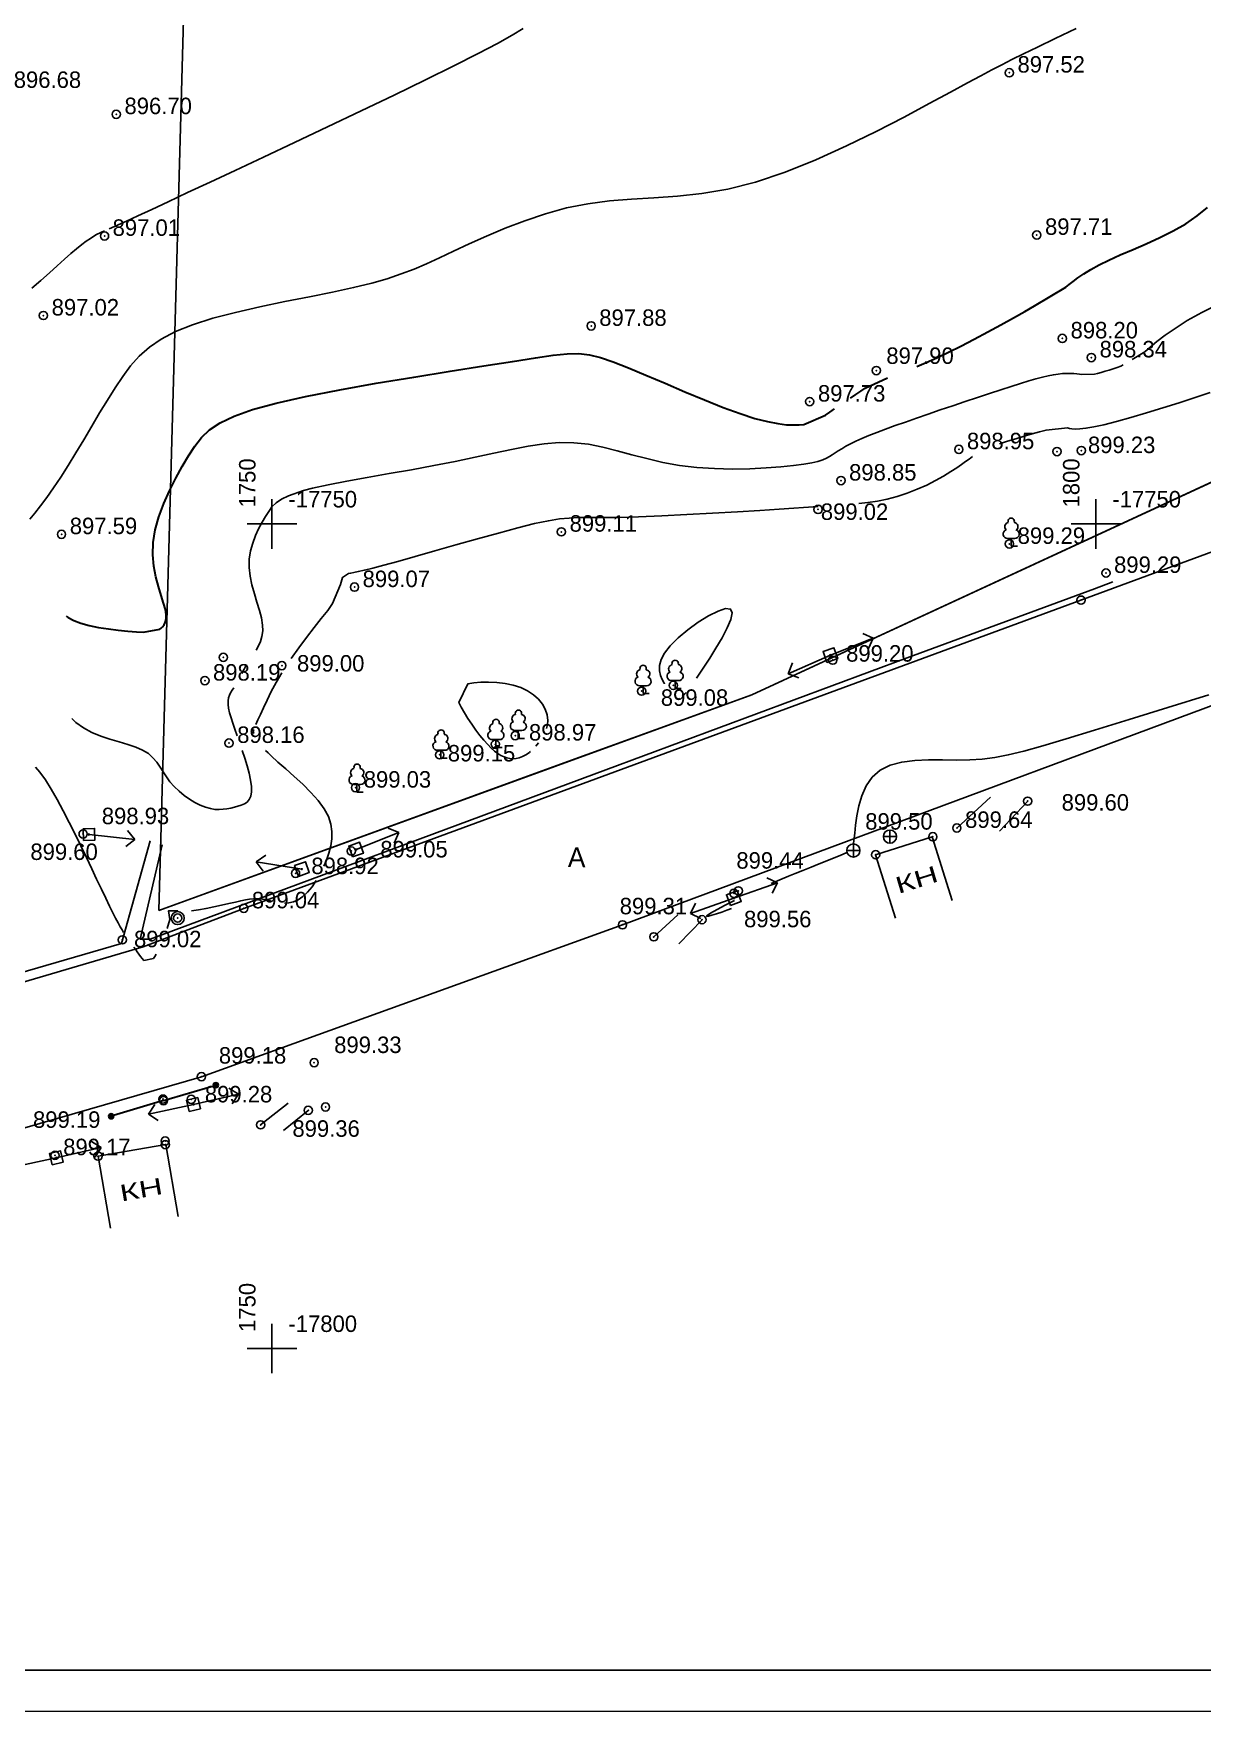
# Model space of a CAD drawing. Header units: millimetres. Extents: x -1114 to 5336, y -18321 to -16715.
# Drawn here: x -1076.8 to -1005.9, y -18320.9 to -18219.2 of the extents above; entities that cross this region are included whole.
import ezdxf

# ---------------------------------------------------------------- set-up
doc = ezdxf.new("R2010")
doc.units = ezdxf.units.MM
doc.set_wipeout_variables(frame=1)
doc.header["$PDMODE"] = 32
doc.header["$PDSIZE"] = 0.5
doc.linetypes.add('CONTI', pattern=[0])
for name, color, linetype in [('51320000', 7, 'Continuous'), ('51361800', 7, 'Continuous'), ('82002000', 7, 'Continuous'), ('GOR_BDEFAULT', 212, 'CONTI'), ('GORIZDEFAULT', 32, 'CONTI'), ('NAD_MDEFAULT', 7, 'CONTI'), ('PI_DTDEFAULT', 3, 'CONTI'), ('PI_OTDEFAULT', 172, 'CONTI'), ('PI_TTDEFAULT', 5, 'CONTI'), ('SETKR', 7, 'CONTI')]:
    doc.layers.add(name, color=color, linetype=linetype)
doc.layers.add('Распечатка EPSON', color=6, linetype='Continuous', lineweight=30, plot=False)
doc.styles.add('1 Цифры отметки', font='', dxfattribs={"height": 1})
doc.styles.add('2. КЖ', font='', dxfattribs={"width": 1.5, "oblique": 1, "height": 1})
doc.styles.add('4. маг.', font='')
doc.styles.add('TOPO_D431', font='')
doc.styles.get('1 Цифры отметки').set_extended_font_data('Kyrghyz Letterica')
doc.styles.get('2. КЖ').set_extended_font_data('P131')
doc.styles.get('4. маг.').set_extended_font_data('Kyrghyz Peterburg')
doc.styles.get('TOPO_D431').set_extended_font_data('D431', italic=True)

# ---------------------------------------------------------------- blocks, each defined once
blk = doc.blocks.new('дерево')
for p, q in [((-0.19500000000005, 0.4800000000000182), (0.2150000000000318, 0.4800000000000182)), ((0, 0.4800000000000182), (0, 0)), ((0, 0), (0.375, 0))]:
    blk.add_line(p, q)
for centre, radius, start, end in [((-0.1299999999999955, 1.190000000000055), 0.26, 101.0899999999946, 227.2100000000004), ((0.004999999999995453, 1.519999999999982), 0.195, 339.5200000000078, 198.6199999999952), ((0.1649999999999636, 1.200000000000045), 0.25, 301.8699999999986, 85.62000000000656), ((-0.2195021304422653, 0.7476509267610254), 0.2687701117912135, 107.1058163821649, 275.2305686856872), ((0.2300000000000182, 0.7400000000000091), 0.26, 267.0400000000024, 76.69999999999291)]:
    blk.add_arc(centre, radius, start, end)
blk = doc.blocks.new('*U45')
for p, q in [((0, 0), (4, 0)), ((4, 0), (3.289421901390806, 0.70361833814714)), ((4, 0), (3.289421901390806, -0.7036183381471397))]:
    blk.add_line(p, q)
blk = doc.blocks.new('82002000')
at = {"color": 7}
blk.add_lwpolyline([(-0.5, -0.5), (0.5, -0.5), (0.5, 0.5), (-0.5, 0.5)], close=True, dxfattribs=at)
blk.add_circle((0, 0), 0.05, dxfattribs=at)
blk = doc.blocks.new('*U47')
for p, q in [((-3.750593913974451, 1.390339991677505), (-2.839754262361748, 1.803100368954744)), ((0, 0), (-3.750593913974451, 1.390339991677505)), ((-3.750593913974451, 1.390339991677505), (-3.328888619563565, 0.483607040547004))]:
    blk.add_line(p, q)
blk = doc.blocks.new('*U48')
for p, q in [((0, 0), (3.932867500719217, 0.729762442022458)), ((3.932867500719217, 0.729762442022458), (3.105846563858969, 1.291933563652516)), ((3.932867500719217, 0.729762442022458), (3.362583682207989, -0.09168528385195973))]:
    blk.add_line(p, q)
blk = doc.blocks.new('*U49')
for p, q in [((-3.081487911019577e-33, 0), (-3.904102843224112, -0.8706210366912784)), ((0, 0), (3.932867500719217, 0.729762442022458)), ((3.932867500719217, 0.729762442022458), (3.105846563858969, 1.291933563652516)), ((3.932867500719217, 0.729762442022458), (3.362583682207989, -0.09168528385195973)), ((-3.904102843224112, -0.8706210366912784), (-3.363706581194042, -0.02921038784974617)), ((-3.904102843224112, -0.8706210366912784), (-3.057414117697714, -1.402709565102183))]:
    blk.add_line(p, q)
blk = doc.blocks.new('*U52')
for p, q in [((-3.970612895151102, -0.4839764837879822), (-3.350388937119996, 0.3004483002953804)), ((-3.081487911019577e-33, 0), (-3.970612895151102, -0.4839764837879822)), ((0, 0), (3.96384510019476, 0.5365929757851771)), ((3.96384510019476, 0.5365929757851771), (3.165300557104471, 1.138528697187987)), ((3.96384510019476, 0.5365929757851771), (3.354078886046168, -0.2559883538478729)), ((-3.970612895151102, -0.4839764837879822), (-3.180121572507399, -1.096449723060531))]:
    blk.add_line(p, q)
blk = doc.blocks.new('ст дер 05')
at = {"color": 7}
blk.add_wipeout([(0.25, 0.024622850839291055), (0.2403926402016152, 0.07292231016877304), (0.22154712605402815, 0.11841940601377177), (0.1941876800972444, 0.15936571049602932), (0.1593657104960293, 0.1941876800972444), (0.1184194060137719, 0.22154712605402815), (0.07292231016877315, 0.24039264020161522), (0.024622850839291055, 0.25), (-0.024622850839291055, 0.25), (-0.07292231016877306, 0.24039264020161522), (-0.11841940601377175, 0.22154712605402815), (-0.1593657104960293, 0.1941876800972444), (-0.1941876800972445, 0.1593657104960292), (-0.22154712605402824, 0.11841940601377166), (-0.2403926402016152, 0.07292231016877282), (-0.25, 0.024622850839290833), (-0.25, -0.024622850839291388), (-0.2403926402016151, -0.07292231016877349), (-0.22154712605402796, -0.11841940601377221), (-0.1941876800972442, -0.15936571049602966), (-0.1593657104960289, -0.19418768009724485), (-0.1184194060137713, -0.2215471260540285), (-0.0729223101687725, -0.24039264020161544), (-0.02462285083929039, -0.25000000000000006), (0.02462285083929183, -0.2499999999999999), (0.0729223101687738, -0.240392640201615), (0.11841940601377254, -0.2215471260540277), (0.15936571049603, -0.19418768009724385), (0.19418768009724505, -0.15936571049602855), (0.2215471260540286, -0.11841940601377088), (0.24039264020161555, -0.07292231016877204), (0.25, -0.024622850839289945)], dxfattribs=at)
blk.add_circle((0, 0), 0.25)
blk = doc.blocks.new('лс1')
h = blk.add_hatch(color=256)
h.dxf.hatch_style = 1
h.paths.add_polyline_path([(-3.14954970509837, -0.0003952458164349082, 1), (-3.472529207261114, -0.0003952458164349082, 1)])
at = {"lineweight": 30, "ltscale": 0.5}
blk.add_line((0, 0), (-3.171544701139283, 0), dxfattribs=at)
blk.add_circle((-3.311039456179742, -0.0003952458164349082), 0.1614897510813717)
blk = doc.blocks.new('*U53')
for p, q in [((-3.963815549446633, -0.536811223769661), (-3.354092975647681, 0.2558036783107772)), ((-3.081487911019577e-33, 0), (-3.963815549446633, -0.536811223769661)), ((0, 0), (3.96384510019476, 0.5365929757851771)), ((3.96384510019476, 0.5365929757851771), (3.165300557104471, 1.138528697187987)), ((3.96384510019476, 0.5365929757851771), (3.354078886046168, -0.2559883538478729)), ((-3.963815549446633, -0.536811223769661), (-3.165237865063912, -1.138702976500939))]:
    blk.add_line(p, q)
blk = doc.blocks.new('BL_333')
at = {"color": 0}
for p, q in [((0, -1.5), (0, 1.5)), ((-1.5, 0), (1.5, 0))]:
    blk.add_line(p, q, dxfattribs=at)
blk = doc.blocks.new('51361800a')
at = {"color": 0, "linetype": 'Continuous', "lineweight": -2}
blk.add_wipeout([(-0.09849140335716426, 1), (-0.2916892406750923, 0.9615705608064609), (-0.4736776240550874, 0.8861885042161126), (-0.6374628419841171, 0.7767507203889776), (-0.7767507203889779, 0.6374628419841168), (-0.886188504216113, 0.4736776240550866), (-0.9615705608064608, 0.2916892406750913), (-1, 0.09849140335716333), (-1, -0.09849140335716555), (-0.9615705608064604, -0.29168924067509416), (-0.8861885042161118, -0.47367762405508906), (-0.7767507203889766, -0.6374628419841184), (-0.6374628419841155, -0.7767507203889794), (-0.47367762405508557, -0.886188504216114), (-0.29168924067509006, -0.9615705608064617), (-0.0984914033571616, -1.0000000000000002), (0.09849140335716737, -0.9999999999999996), (0.29168924067509533, -0.96157056080646), (0.47367762405509045, -0.8861885042161108), (0.6374628419841197, -0.7767507203889754), (0.7767507203889802, -0.637462841984114), (0.8861885042161145, -0.47367762405508373), (0.9615705608064623, -0.2916892406750884), (1, -0.09849140335715978), (0.9999999999999994, 0.0984914033571691), (0.9615705608064595, 0.29168924067509705), (0.8861885042161098, 0.47367762405509195), (0.7767507203889744, 0.6374628419841213), (0.6374628419841127, 0.7767507203889812), (0.47367762405508246, 0.8861885042161153), (0.29168924067508656, 0.9615705608064626), (0.09849140335715804, 1.0000000000000009)], dxfattribs=at)
for p, q in [((-1, 0), (1, 0)), ((0, -1), (0, 1))]:
    blk.add_line(p, q, dxfattribs=at)
blk.add_circle((0, 0), 1, dxfattribs=at)
at = {"color": 0, "linetype": 'Continuous', "lineweight": -2, "style": 'TOPO_D431'}
for tag, p in [('Z', (1.722340248429532, 1.399999999999949)), ('Z1', (1.722340248429532, -1.000000000000057)), ('Z2', (1.722340248429532, -3.400000000000063))]:
    blk.add_attdef(tag, p, '', height=2, dxfattribs=at)

msp = doc.modelspace()

# ---------------------------------------------------------------- linework, layer by layer
msp.add_lwpolyline([(-904.6253165122707, -18318.42252066037), (-1101.357331171219, -18318.42252066037), (-1101.357331171219, -18178.69516296932), (-904.6253165122707, -18178.69516296932)], close=True)
for points, elevation in [([(-1096.798549776085, -18281.63104579572), (-1087.358549776085, -18279.60104579571), (-1070.168549776085, -18274.55104579571), (-1064.058549776085, -18272.22104579572), (-1013.258549776085, -18253.53104579571), (-994.7685497760849, -18246.73104579571), (-978.5785497760844, -18239.66104579571), (-941.4985497760845, -18222.44104579571)], 899.02), ([(-937.4485497760852, -18230.26104579571), (-977.5685497760851, -18248.82104579571), (-991.3785497760846, -18254.75104579571), (-1041.078549776084, -18273.22104579572), (-1066.628549776085, -18282.43104579571), (-1077.338549776085, -18285.53104579571), (-1095.64524101546, -18289.52729757287)], 899.92), ([(-1020.788549776085, -18267.35104579571), (-1018.745463963322, -18265.47873590618)], 899.64), ([(-1016.488549776085, -18265.72104579572), (-1018.209698755847, -18267.53380190714)], 899.6), ([(-1024.51072174893, -18272.81614969868), (-1025.718549776085, -18268.97104579572), (-1022.287876187054, -18267.89339904873), (-1021.0800481599, -18271.73850295169)], 899.7), ([(-1039.178549776085, -18273.95104579571), (-1037.713098440057, -18272.61705793079)], 899.47), ([(-1036.248549776084, -18272.91104579571), (-1037.662545972475, -18274.36795985557)], 899.56), ([(-1063.038549776085, -18285.35104579571), (-1061.372865924146, -18284.03779966614)], 899.36), ([(-1060.148549776085, -18284.47104579572), (-1061.642832775047, -18285.69472378956)], 899.42), ([(-1072.148858969956, -18291.62067220858), (-1072.898549776085, -18287.25104579571), (-1068.795482451897, -18286.54708816656), (-1068.045791645767, -18290.91671457943)], 899.25)]:
    msp.add_lwpolyline(points, dxfattribs=dict(elevation=elevation))
at = {"color": 3, "elevation": 899.01}
for points in [[(-1070.348543703833, -18274.08230163144), (-1069.745400469852, -18274.09971368711), (-1042.089183786476, -18263.83212894308), (-1023.804576053226, -18257.02434035571), (-1012.433302478166, -18252.84178129707), (-1011.333350510991, -18252.42469013652)], [(-1071.486097586022, -18274.35359889443), (-1069.739943531822, -18268.13172421298)], [(-1096.878549776085, -18281.06104579572), (-1087.508340085551, -18279.00154732419), (-1071.486097586022, -18274.35359889443)]]:
    msp.add_lwpolyline(points, dxfattribs=at)
at = {"color": 3}
msp.add_lwpolyline([(-1070.348543703833, -18274.08230163144), (-1069.021096331016, -18268.37964825377)], dxfattribs=at)
msp.add_circle((-1068.068549776085, -18272.81104579572, 899.01), 0.3948220415869756)
at = {"layer": 'GOR_BDEFAULT', "color": 32, "lineweight": 30}
for points in [[(-1023.208549776085, -18239.36104579571, 898), (-1022.648549776085, -18239.13104579572, 898), (-1022.008549776085, -18238.84104579571, 898), (-1021.298549776085, -18238.50104579571, 898), (-1020.538549776085, -18238.12104579571, 898), (-1019.738549776085, -18237.70104579571, 898), (-1018.918549776085, -18237.26104579571, 898), (-1018.118549776085, -18236.83104579571, 898), (-1017.348549776085, -18236.41104579571, 898), (-1016.658549776084, -18236.02104579571, 898), (-1016.068549776085, -18235.69104579571, 898), (-1014.178549776085, -18234.56104579572, 898), (-1013.968549776085, -18234.40104579572, 898), (-1013.728549776085, -18234.21104579571, 898), (-1013.438549776085, -18233.99104579572, 898), (-1013.078549776084, -18233.75104579571, 898), (-1012.658549776084, -18233.48104579571, 898), (-1012.148549776085, -18233.20104579571, 898), (-1011.558549776085, -18232.91104579571, 898), (-1010.868549776085, -18232.60104579571, 898), (-1010.098549776085, -18232.27104579571, 898), (-1009.298549776085, -18231.92104579571, 898), (-1008.468549776085, -18231.54104579572, 898), (-1007.658549776084, -18231.14104579571, 898), (-1006.898549776085, -18230.71104579571, 898), (-1006.198549776085, -18230.23104579571, 898), (-1005.578549776084, -18229.73104579571, 898)], [(-1074.845131528819, -18254.50509674407, 898), (-1074.718549776085, -18254.58104579571, 898), (-1074.368549776085, -18254.76104579571, 898), (-1073.948549776085, -18254.92104579571, 898), (-1073.448549776085, -18255.06104579572, 898), (-1072.878549776085, -18255.18104579571, 898), (-1072.278549776085, -18255.28104579571, 898), (-1071.678549776085, -18255.35104579571, 898), (-1071.098549776085, -18255.41104579571, 898), (-1070.578549776084, -18255.45104579571, 898), (-1070.138549776085, -18255.48104579571, 898), (-1069.158549776084, -18255.30104579571, 898), (-1069.078549776084, -18255.23104579571, 898), (-1068.988549776085, -18255.15104579572, 898), (-1068.898549776085, -18255.03104579571, 898), (-1068.828549776084, -18254.88104579572, 898), (-1068.778549776085, -18254.68104579571, 898), (-1068.768549776085, -18254.43104579571, 898), (-1068.818549776085, -18254.10104579571, 898), (-1068.928549776085, -18253.71104579571, 898), (-1069.078549776084, -18253.24104579572, 898), (-1069.238549776085, -18252.71104579571, 898), (-1069.398549776085, -18252.12104579571, 898), (-1069.518549776085, -18251.47104579572, 898), (-1069.578549776084, -18250.78104579571, 898), (-1069.558549776085, -18250.04104579572, 898), (-1069.428549776085, -18249.27104579571, 898), (-1069.208549776085, -18248.48104579571, 898), (-1068.908549776084, -18247.68104579571, 898), (-1068.568549776085, -18246.90104579572, 898), (-1068.188549776085, -18246.14104579571, 898), (-1067.788549776085, -18245.42104579571, 898), (-1067.408549776084, -18244.77104579571, 898), (-1067.038549776085, -18244.19104579571, 898), (-1066.628549776085, -18243.67104579571, 898), (-1066.138549776085, -18243.20104579571, 898), (-1065.498549776084, -18242.77104579571, 898), (-1064.648549776085, -18242.37104579571, 898), (-1063.528549776085, -18241.97104579572, 898), (-1062.098549776085, -18241.58104579571, 898), (-1060.308549776085, -18241.18104579571, 898), (-1058.238549776085, -18240.78104579571, 898), (-1056.018549776085, -18240.38104579572, 898), (-1053.748549776084, -18240.00104579571, 898), (-1051.538549776085, -18239.65104579572, 898), (-1049.498549776084, -18239.33104579571, 898), (-1047.748549776084, -18239.05104579571, 898), (-1046.358549776085, -18238.83104579571, 898), (-1045.278549776085, -18238.68104579571, 898), (-1044.428549776085, -18238.59104579571, 898), (-1043.718549776085, -18238.58104579571, 898), (-1043.078549776084, -18238.65104579572, 898), (-1042.418549776085, -18238.82104579571, 898), (-1041.648549776085, -18239.08104579571, 898), (-1040.718549776085, -18239.45104579571, 898), (-1039.658549776084, -18239.89104579571, 898), (-1038.498549776084, -18240.38104579572, 898), (-1037.298549776085, -18240.89104579571, 898), (-1036.108549776085, -18241.39104579571, 898), (-1034.978549776085, -18241.84104579571, 898), (-1033.938549776085, -18242.22104579572, 898), (-1033.038549776085, -18242.51104579571, 898), (-1032.288549776085, -18242.70104579571, 898), (-1031.648549776085, -18242.82104579571, 898), (-1031.118549776085, -18242.89104579571, 898), (-1030.688549776085, -18242.91104579571, 898), (-1030.348549776085, -18242.90104579572, 898), (-1030.068549776085, -18242.87104579571, 898), (-1028.758549776085, -18242.31104579572, 898), (-1028.498549776084, -18242.13104579572, 898), (-1028.208549776085, -18241.93104579571, 898)], [(-1027.248549776084, -18241.28104579571, 898), (-1026.928549776085, -18241.06104579572, 898), (-1026.618549776085, -18240.86104579571, 898), (-1026.348549776085, -18240.68104579571, 898), (-1024.998549776084, -18240.05104579571, 898)]]:
    msp.add_polyline3d(points, dxfattribs=at)
at = {"layer": 'GORIZDEFAULT', "color": 32}
for points in [[(-1077.038549776085, -18248.63104579572, 897.5), (-1076.738549776085, -18248.25104579571, 897.5), (-1076.398549776085, -18247.81104579572, 897.5), (-1076.018549776085, -18247.30104579571, 897.5), (-1075.608549776085, -18246.72104579572, 897.5), (-1075.168549776085, -18246.08104579571, 897.5), (-1074.718549776085, -18245.37104579571, 897.5), (-1074.248549776084, -18244.60104579571, 897.5), (-1073.768549776085, -18243.80104579571, 897.5), (-1073.288549776085, -18242.99104579572, 897.5), (-1072.808549776085, -18242.18104579571, 897.5), (-1072.328549776084, -18241.40104579572, 897.5), (-1071.858549776085, -18240.65104579572, 897.5), (-1071.398549776085, -18239.96104579571, 897.5), (-1070.928549776085, -18239.32104579571, 897.5), (-1070.398549776085, -18238.74104579572, 897.5), (-1069.788549776085, -18238.20104579571, 897.5), (-1069.068549776085, -18237.70104579571, 897.5), (-1068.208549776085, -18237.25104579571, 897.5), (-1067.168549776085, -18236.83104579571, 897.5), (-1065.938549776085, -18236.44104579571, 897.5), (-1064.558549776085, -18236.08104579571, 897.5), (-1063.078549776084, -18235.75104579571, 897.5), (-1061.568549776085, -18235.43104579571, 897.5), (-1060.078549776084, -18235.14104579571, 897.5), (-1058.668549776085, -18234.85104579571, 897.5), (-1057.398549776085, -18234.58104579571, 897.5), (-1056.298549776085, -18234.31104579572, 897.5), (-1055.348549776085, -18234.04104579572, 897.5), (-1054.508549776085, -18233.75104579571, 897.5), (-1053.728549776085, -18233.46104579571, 897.5), (-1052.968549776085, -18233.13104579572, 897.5), (-1052.188549776085, -18232.77104579571, 897.5), (-1051.328549776084, -18232.37104579571, 897.5), (-1050.378549776085, -18231.93104579571, 897.5), (-1049.328549776084, -18231.46104579571, 897.5), (-1048.198549776085, -18230.98104579571, 897.5), (-1046.998549776084, -18230.52104579571, 897.5), (-1045.758549776085, -18230.11104579571, 897.5), (-1044.468549776085, -18229.75104579571, 897.5), (-1043.178549776085, -18229.49104579572, 897.5), (-1041.868549776085, -18229.32104579571, 897.5), (-1040.538549776085, -18229.22104579572, 897.5), (-1039.168549776085, -18229.14104579571, 897.5), (-1037.748549776084, -18229.04104579572, 897.5), (-1036.258549776085, -18228.87104579571, 897.5), (-1034.688549776085, -18228.60104579571, 897.5), (-1032.998549776084, -18228.18104579571, 897.5), (-1031.208549776085, -18227.57104579571, 897.5), (-1029.348549776085, -18226.83104579571, 897.5), (-1027.488549776085, -18225.99104579572, 897.5), (-1025.678549776085, -18225.11104579571, 897.5), (-1023.988549776085, -18224.24104579572, 897.5), (-1022.468549776085, -18223.42104579571, 897.5), (-1021.168549776085, -18222.72104579572, 897.5), (-1020.148549776085, -18222.16104579571, 897.5), (-1019.338549776085, -18221.73104579571, 897.5), (-1018.668549776085, -18221.37104579571, 897.5), (-1018.058549776085, -18221.06104579572, 897.5), (-1017.448549776085, -18220.75104579571, 897.5), (-1016.748549776084, -18220.41104579571, 897.5), (-1015.898549776085, -18220.00104579571, 897.5), (-1014.828549776084, -18219.48104579571, 897.5), (-1013.558549776085, -18218.86104579571, 897.5)], [(-1072.218549776085, -18231.01104579571, 897), (-1071.168549776085, -18230.54104579572, 897), (-1070.498549776084, -18230.23104579571, 897), (-1069.648549776085, -18229.84104579571, 897), (-1068.648549776085, -18229.37104579571, 897), (-1067.468549776085, -18228.82104579571, 897), (-1066.108549776085, -18228.19104579571, 897), (-1064.578549776084, -18227.47104579572, 897), (-1062.868549776085, -18226.66104579571, 897), (-1060.978549776085, -18225.77104579571, 897), (-1058.978549776085, -18224.83104579571, 897), (-1056.938549776085, -18223.86104579571, 897), (-1054.938549776085, -18222.90104579572, 897), (-1053.028549776085, -18221.98104579571, 897), (-1051.308549776085, -18221.13104579572, 897), (-1049.838549776085, -18220.39104579571, 897), (-1048.668549776085, -18219.77104579571, 897), (-1047.778549776085, -18219.27104579571, 897), (-1047.108549776085, -18218.86104579571, 897)], [(-1076.918549776085, -18234.61104579571, 897), (-1076.368549776085, -18234.14104579571, 897), (-1075.848549776085, -18233.68104579571, 897), (-1075.378549776085, -18233.25104579571, 897), (-1074.948549776085, -18232.86104579571, 897), (-1074.558549776085, -18232.52104579571, 897), (-1074.208549776085, -18232.22104579572, 897), (-1073.888549776085, -18231.97104579572, 897), (-1073.618549776085, -18231.77104579571, 897), (-1073.368549776085, -18231.60104579571, 897), (-1073.168549776085, -18231.46104579571, 897), (-1072.998549776084, -18231.36104579571, 897), (-1072.508549776085, -18231.14104579571, 897)], [(-1010.158549776084, -18238.94104579571, 898.5), (-1009.378549776085, -18238.47104579572, 898.5), (-1009.048549776085, -18238.19104579571, 898.5), (-1008.648549776085, -18237.85104579571, 898.5), (-1008.148549776085, -18237.47104579572, 898.5), (-1007.538549776085, -18237.05104579571, 898.5), (-1006.808549776085, -18236.58104579571, 898.5), (-1005.918549776085, -18236.09104579571, 898.5), (-1004.868549776085, -18235.56104579572, 898.5)], [(-1061.348549776085, -18247.20104579571, 898.5), (-1060.438549776085, -18246.89104579571, 898.5), (-1059.898549776085, -18246.75104579571, 898.5), (-1058.938549776085, -18246.54104579572, 898.5), (-1057.808549776085, -18246.32104579571, 898.5), (-1056.568549776085, -18246.09104579571, 898.5), (-1055.238549776085, -18245.86104579571, 898.5), (-1053.878549776085, -18245.62104579571, 898.5), (-1052.528549776085, -18245.37104579571, 898.5), (-1051.228549776085, -18245.12104579571, 898.5), (-1050.008549776085, -18244.86104579571, 898.5), (-1048.878549776085, -18244.61104579571, 898.5), (-1047.808549776085, -18244.39104579571, 898.5), (-1046.798549776085, -18244.19104579571, 898.5), (-1045.838549776085, -18244.06104579572, 898.5), (-1044.918549776085, -18243.98104579571, 898.5), (-1044.028549776085, -18243.99104579572, 898.5), (-1043.148549776085, -18244.08104579571, 898.5), (-1042.278549776085, -18244.25104579571, 898.5), (-1041.408549776084, -18244.47104579572, 898.5), (-1040.508549776085, -18244.71104579571, 898.5), (-1039.598549776085, -18244.95104579571, 898.5), (-1038.638549776085, -18245.18104579571, 898.5), (-1037.628549776085, -18245.36104579571, 898.5), (-1036.568549776085, -18245.49104579572, 898.5), (-1035.488549776085, -18245.55104579571, 898.5), (-1034.398549776085, -18245.58104579571, 898.5), (-1033.348549776085, -18245.56104579572, 898.5), (-1032.358549776085, -18245.51104579571, 898.5), (-1031.468549776085, -18245.45104579571, 898.5), (-1030.698549776085, -18245.37104579571, 898.5), (-1030.078549776084, -18245.29104579572, 898.5), (-1029.598549776085, -18245.20104579571, 898.5), (-1029.218549776085, -18245.12104579571, 898.5), (-1028.928549776085, -18245.02104579571, 898.5), (-1028.708549776085, -18244.93104579571, 898.5), (-1028.518549776085, -18244.83104579571, 898.5), (-1028.348549776085, -18244.72104579572, 898.5), (-1028.178549776085, -18244.60104579571, 898.5), (-1027.988549776085, -18244.48104579571, 898.5), (-1027.768549776085, -18244.35104579571, 898.5), (-1027.528549776085, -18244.20104579571, 898.5), (-1027.248549776084, -18244.06104579572, 898.5), (-1026.928549776085, -18243.90104579572, 898.5), (-1026.558549776085, -18243.73104579571, 898.5), (-1026.128549776085, -18243.55104579571, 898.5), (-1025.648549776085, -18243.36104579571, 898.5), (-1025.118549776085, -18243.16104579571, 898.5), (-1024.528549776085, -18242.95104579571, 898.5), (-1023.908549776084, -18242.73104579571, 898.5), (-1023.238549776085, -18242.50104579571, 898.5), (-1022.538549776085, -18242.25104579571, 898.5), (-1021.798549776085, -18242.00104579571, 898.5), (-1021.038549776085, -18241.75104579571, 898.5), (-1020.278549776085, -18241.49104579572, 898.5), (-1019.528549776085, -18241.24104579572, 898.5), (-1018.798549776085, -18241.00104579571, 898.5), (-1018.118549776085, -18240.78104579571, 898.5), (-1017.488549776085, -18240.57104579571, 898.5), (-1016.928549776085, -18240.40104579572, 898.5), (-1016.428549776085, -18240.24104579572, 898.5), (-1015.988549776085, -18240.12104579571, 898.5), (-1015.598549776085, -18240.01104579571, 898.5), (-1015.248549776084, -18239.93104579571, 898.5), (-1014.928549776085, -18239.86104579571, 898.5), (-1014.638549776085, -18239.82104579571, 898.5), (-1014.368549776085, -18239.79104579572, 898.5), (-1014.128549776085, -18239.78104579571, 898.5), (-1013.898549776085, -18239.78104579571, 898.5), (-1013.688549776085, -18239.79104579572, 898.5), (-1013.508549776085, -18239.81104579572, 898.5), (-1013.348549776085, -18239.83104579571, 898.5), (-1013.208549776085, -18239.85104579571, 898.5), (-1012.438549776085, -18239.83104579571, 898.5), (-1012.248549776084, -18239.78104579571, 898.5), (-1012.028549776085, -18239.72104579572, 898.5), (-1011.798549776085, -18239.65104579572, 898.5), (-1011.548549776085, -18239.58104579571, 898.5), (-1011.298549776085, -18239.50104579571, 898.5), (-1011.058549776085, -18239.42104579571, 898.5), (-1010.838549776085, -18239.35104579571, 898.5), (-1010.688549776085, -18239.26104579571, 898.5)], [(-1018.198549776085, -18244.06104579572, 899), (-1017.718549776085, -18243.90104579572, 899), (-1017.218549776085, -18243.74104579572, 899), (-1016.708549776085, -18243.59104579571, 899), (-1016.228549776085, -18243.45104579571, 899), (-1015.778549776085, -18243.32104579571, 899), (-1015.378549776085, -18243.22104579572, 899), (-1014.068549776085, -18243.08104579571, 899), (-1013.948549776085, -18243.12104579571, 899), (-1013.808549776085, -18243.14104579571, 899), (-1013.598549776085, -18243.16104579571, 899), (-1013.328549776084, -18243.15104579572, 899), (-1012.958549776085, -18243.11104579571, 899), (-1012.478549776085, -18243.03104579571, 899), (-1011.868549776085, -18242.89104579571, 899), (-1011.108549776085, -18242.70104579571, 899), (-1010.238549776085, -18242.46104579571, 899), (-1009.278549776085, -18242.18104579571, 899), (-1008.288549776085, -18241.87104579571, 899), (-1007.288549776085, -18241.56104579572, 899), (-1006.318549776085, -18241.24104579572, 899), (-1005.418549776085, -18240.94104579571, 899)], [(-1026.738549776085, -18247.67104579571, 899), (-1026.188549776085, -18247.61104579571, 899), (-1025.608549776085, -18247.52104579571, 899), (-1025.018549776085, -18247.40104579572, 899), (-1024.418549776085, -18247.24104579572, 899), (-1023.798549776085, -18247.04104579572, 899), (-1023.198549776085, -18246.80104579571, 899), (-1022.618549776085, -18246.55104579571, 899), (-1022.088549776085, -18246.28104579571, 899), (-1021.598549776085, -18246.01104579571, 899), (-1021.158549776084, -18245.74104579572, 899), (-1020.788549776085, -18245.50104579571, 899), (-1020.508549776085, -18245.31104579572, 899), (-1020.268549776085, -18245.13104579572, 899), (-1020.048549776085, -18244.98104579571, 899), (-1019.848549776085, -18244.83104579571, 899)], [(-1063.308549776085, -18256.56104579572, 898.5), (-1063.168549776085, -18256.30104579571, 898.5), (-1063.048549776085, -18256.03104579571, 898.5), (-1062.958549776085, -18255.73104579571, 898.5), (-1062.908549776084, -18255.40104579572, 898.5), (-1062.918549776085, -18255.05104579571, 898.5), (-1062.988549776085, -18254.61104579571, 898.5), (-1063.108549776085, -18254.15104579572, 898.5), (-1063.258549776085, -18253.65104579572, 898.5), (-1063.418549776085, -18253.14104579571, 898.5), (-1063.568549776085, -18252.61104579571, 898.5), (-1063.678549776085, -18252.08104579571, 898.5), (-1063.738549776085, -18251.56104579572, 898.5), (-1063.728549776085, -18251.05104579571, 898.5), (-1063.648549776085, -18250.55104579571, 898.5), (-1063.518549776085, -18250.07104579571, 898.5), (-1063.348549776085, -18249.62104579571, 898.5), (-1063.158549776084, -18249.20104579571, 898.5), (-1062.948549776085, -18248.81104579572, 898.5), (-1062.748549776084, -18248.46104579571, 898.5), (-1062.548549776085, -18248.16104579571, 898.5), (-1062.348549776085, -18247.88104579572, 898.5), (-1062.098549776085, -18247.64104579571, 898.5), (-1061.768549776085, -18247.41104579571, 898.5), (-1061.348549776085, -18247.20104579571, 898.5)], [(-1061.178549776085, -18257.06104579572, 899), (-1060.718549776085, -18256.42104579571, 899), (-1060.248549776084, -18255.80104579571, 899), (-1059.788549776085, -18255.20104579571, 899), (-1059.358549776085, -18254.65104579572, 899), (-1058.968549776085, -18254.15104579572, 899), (-1058.668549776085, -18253.73104579571, 899), (-1058.198549776085, -18252.58104579571, 899), (-1058.078549776084, -18252.15104579572, 899), (-1057.698549776085, -18251.92104579571, 899), (-1057.568549776085, -18251.89104579571, 899), (-1057.378549776085, -18251.85104579571, 899), (-1057.108549776085, -18251.80104579571, 899), (-1056.738549776085, -18251.71104579571, 899), (-1056.228549776085, -18251.59104579571, 899), (-1055.558549776085, -18251.42104579571, 899), (-1054.708549776085, -18251.18104579571, 899), (-1053.668549776085, -18250.89104579571, 899), (-1052.468549776085, -18250.55104579571, 899), (-1051.188549776085, -18250.18104579571, 899), (-1049.878549776085, -18249.81104579572, 899), (-1048.608549776085, -18249.46104579571, 899), (-1047.428549776085, -18249.15104579572, 899), (-1046.408549776084, -18248.89104579571, 899), (-1045.578549776084, -18248.72104579572, 899), (-1044.908549776084, -18248.61104579571, 899), (-1044.308549776085, -18248.55104579571, 899), (-1043.718549776085, -18248.52104579571, 899), (-1043.078549776084, -18248.52104579571, 899), (-1042.298549776085, -18248.52104579571, 899), (-1041.318549776085, -18248.51104579571, 899), (-1040.098549776085, -18248.47104579572, 899), (-1038.688549776085, -18248.41104579571, 899), (-1037.168549776085, -18248.34104579571, 899), (-1035.618549776085, -18248.26104579571, 899), (-1034.108549776085, -18248.17104579571, 899), (-1032.738549776085, -18248.09104579571, 899), (-1031.568549776085, -18248.02104579571, 899), (-1029.208549776085, -18247.86104579571, 899)], [(-1036.578549776084, -18258.26104579571, 899), (-1036.378549776085, -18257.96104579571, 899), (-1036.148549776085, -18257.60104579571, 899), (-1035.788549776085, -18257.05104579571, 899), (-1035.408549776084, -18256.44104579571, 899), (-1035.038549776085, -18255.82104579571, 899), (-1034.718549776085, -18255.22104579572, 899), (-1034.508549776085, -18254.70104579571, 899), (-1034.418549776085, -18254.30104579571, 899), (-1034.518549776085, -18254.07104579571, 899), (-1034.818549776085, -18254.04104579572, 899), (-1035.278549776085, -18254.19104579571, 899), (-1035.858549776085, -18254.48104579571, 899), (-1036.488549776085, -18254.87104579571, 899), (-1037.118549776085, -18255.33104579571, 899), (-1037.708549776085, -18255.82104579571, 899), (-1038.188549776085, -18256.30104579571, 899), (-1038.528549776085, -18256.74104579572, 899), (-1038.738549776085, -18257.14104579571, 899), (-1038.828549776084, -18257.50104579571, 899), (-1038.838549776085, -18257.82104579571, 899), (-1038.778549776085, -18258.10104579571, 899), (-1038.678549776085, -18258.35104579571, 899), (-1038.558549776085, -18258.57104579571, 899), (-1038.538549776085, -18258.59104579571, 899), (-1038.528549776085, -18258.61104579571, 899)], [(-1064.178549776085, -18257.97104579572, 898.5), (-1064.038549776085, -18257.71104579571, 898.5), (-1063.888549776085, -18257.44104579571, 898.5)], [(-1063.318549776085, -18261.08104579571, 899), (-1063.198549776085, -18260.79104579572, 899), (-1063.048549776085, -18260.46104579571, 899), (-1062.868549776085, -18260.06104579572, 899), (-1062.648549776085, -18259.59104579571, 899), (-1062.388549776085, -18259.08104579571, 899), (-1062.088549776085, -18258.52104579571, 899), (-1061.748549776084, -18257.94104579571, 899)], [(-1045.698549776085, -18261.31104579572, 899), (-1045.638549776085, -18261.07104579571, 899), (-1045.618549776085, -18260.82104579571, 899), (-1045.658549776084, -18260.48104579571, 899), (-1045.768549776085, -18260.15104579572, 899), (-1045.938549776085, -18259.84104579571, 899), (-1046.178549776085, -18259.54104579572, 899), (-1046.478549776085, -18259.27104579571, 899), (-1046.838549776085, -18259.03104579571, 899), (-1047.248549776084, -18258.83104579571, 899), (-1047.708549776085, -18258.69104579571, 899), (-1048.198549776085, -18258.59104579571, 899), (-1048.708549776085, -18258.53104579571, 899), (-1049.208549776085, -18258.51104579571, 899), (-1049.678549776085, -18258.51104579571, 899), (-1050.108549776085, -18258.55104579571, 899), (-1050.468549776085, -18258.61104579571, 899), (-1051.008549776085, -18259.73104579571, 899), (-1050.858549776085, -18260.03104579571, 899), (-1050.668549776085, -18260.36104579571, 899), (-1050.458549776085, -18260.71104579571, 899), (-1050.228549776085, -18261.06104579572, 899), (-1049.978549776085, -18261.41104579571, 899), (-1049.728549776085, -18261.73104579571, 899), (-1049.488549776085, -18262.03104579571, 899), (-1049.258549776085, -18262.29104579572, 899), (-1049.048549776085, -18262.51104579571, 899), (-1048.838549776085, -18262.69104579571, 899), (-1048.648549776085, -18262.83104579571, 899), (-1048.458549776085, -18262.95104579571, 899), (-1048.268549776085, -18263.04104579572, 899), (-1048.088549776085, -18263.10104579571, 899), (-1047.908549776084, -18263.14104579571, 899), (-1047.718549776085, -18263.16104579571, 899), (-1047.538549776085, -18263.14104579571, 899), (-1047.348549776085, -18263.10104579571, 899), (-1047.148549776085, -18263.02104579571, 899), (-1046.948549776085, -18262.91104579571, 899), (-1046.728549776085, -18262.76104579571, 899)], [(-1064.458549776085, -18261.76104579571, 898.5), (-1064.598549776085, -18261.36104579571, 898.5), (-1064.718549776085, -18261.00104579571, 898.5), (-1064.828549776084, -18260.66104579571, 898.5), (-1064.918549776085, -18260.36104579571, 898.5), (-1064.978549776085, -18260.09104579571, 898.5), (-1065.008549776085, -18259.85104579571, 898.5), (-1065.008549776085, -18259.64104579571, 898.5), (-1064.978549776085, -18259.46104579571, 898.5), (-1064.928549776085, -18259.30104579571, 898.5), (-1064.858549776085, -18259.15104579572, 898.5), (-1064.768549776085, -18259.00104579571, 898.5), (-1064.668549776085, -18258.85104579571, 898.5)], [(-1037.748549776084, -18259.49104579572, 899), (-1037.658549776084, -18259.53104579571, 899), (-1037.608549776085, -18259.49104579572, 899)], [(-1037.448549776085, -18259.35104579571, 899), (-1037.288549776085, -18259.22104579572, 899), (-1037.258549776085, -18259.18104579571, 899), (-1037.218549776085, -18259.14104579571, 899)], [(-1027.058549776085, -18268.27104579571, 899.5), (-1026.988549776085, -18267.66104579571, 899.5), (-1026.938549776085, -18267.18104579571, 899.5), (-1026.858549776085, -18266.62104579571, 899.5), (-1026.738549776085, -18266.01104579571, 899.5), (-1026.548549776085, -18265.39104579571, 899.5), (-1026.288549776085, -18264.79104579572, 899.5), (-1025.918549776085, -18264.26104579571, 899.5), (-1025.438549776085, -18263.84104579571, 899.5), (-1024.838549776085, -18263.54104579572, 899.5), (-1024.128549776085, -18263.35104579571, 899.5), (-1023.338549776085, -18263.26104579571, 899.5), (-1022.508549776085, -18263.22104579572, 899.5), (-1021.658549776084, -18263.22104579572, 899.5), (-1020.808549776085, -18263.23104579571, 899.5), (-1020.008549776085, -18263.22104579572, 899.5), (-1019.248549776084, -18263.18104579571, 899.5), (-1018.488549776085, -18263.08104579571, 899.5), (-1017.668549776085, -18262.92104579571, 899.5), (-1016.718549776085, -18262.69104579571, 899.5), (-1015.568549776085, -18262.36104579571, 899.5), (-1014.158549776084, -18261.94104579571, 899.5), (-1012.428549776085, -18261.41104579571, 899.5), (-1010.338549776085, -18260.77104579571, 899.5), (-1007.988549776085, -18260.04104579572, 899.5), (-1005.488549776085, -18259.27104579571, 899.5)], [(-1074.49618641236, -18260.71548899536, 898.5), (-1074.248549776084, -18260.95104579571, 898.5), (-1073.788549776085, -18261.28104579571, 898.5), (-1073.278549776085, -18261.56104579572, 898.5), (-1072.738549776085, -18261.78104579571, 898.5), (-1072.178549776085, -18261.97104579572, 898.5), (-1071.628549776085, -18262.13104579572, 898.5), (-1071.098549776085, -18262.28104579571, 898.5), (-1070.618549776085, -18262.44104579571, 898.5), (-1070.198549776085, -18262.62104579571, 898.5), (-1069.848549776085, -18262.84104579571, 898.5), (-1069.578549776084, -18263.09104579571, 898.5), (-1069.338549776085, -18263.36104579571, 898.5), (-1069.138549776085, -18263.65104579572, 898.5), (-1068.948549776085, -18263.95104579571, 898.5), (-1068.758549776085, -18264.25104579571, 898.5), (-1068.538549776085, -18264.55104579571, 898.5), (-1068.278549776085, -18264.84104579571, 898.5), (-1067.988549776085, -18265.12104579571, 898.5), (-1067.678549776085, -18265.37104579571, 898.5), (-1067.358549776085, -18265.60104579571, 898.5), (-1067.028549776085, -18265.80104579571, 898.5), (-1066.698549776085, -18265.96104579571, 898.5), (-1066.388549776085, -18266.09104579571, 898.5), (-1066.088549776085, -18266.17104579571, 898.5), (-1065.818549776085, -18266.22104579572, 898.5), (-1065.558549776085, -18266.23104579571, 898.5), (-1065.308549776085, -18266.21104579571, 898.5), (-1065.078549776084, -18266.18104579571, 898.5), (-1064.848549776085, -18266.14104579571, 898.5), (-1064.628549776085, -18266.09104579571, 898.5), (-1064.418549776085, -18266.03104579571, 898.5), (-1064.208549776085, -18265.97104579572, 898.5), (-1064.018549776085, -18265.89104579571, 898.5), (-1063.858549776085, -18265.78104579571, 898.5), (-1063.728549776085, -18265.63104579572, 898.5), (-1063.638549776085, -18265.42104579571, 898.5), (-1063.588549776085, -18265.16104579571, 898.5), (-1063.598549776085, -18264.83104579571, 898.5), (-1063.648549776085, -18264.45104579571, 898.5), (-1063.738549776085, -18264.02104579571, 898.5), (-1063.858549776085, -18263.57104579571, 898.5), (-1063.998549776084, -18263.11104579571, 898.5), (-1064.148549776085, -18262.64104579571, 898.5)], [(-1063.448549776085, -18261.61104579571, 899), (-1063.488549776085, -18261.47104579572, 899), (-1063.448549776085, -18261.38104579572, 899)], [(-1059.208549776085, -18269.66104579571, 899), (-1059.128549776085, -18269.48104579571, 899), (-1059.048549776085, -18269.30104579571, 899), (-1058.898549776085, -18268.87104579571, 899), (-1058.778549776085, -18268.44104579571, 899), (-1058.708549776085, -18268.00104579571, 899), (-1058.708549776085, -18267.57104579571, 899), (-1058.778549776085, -18267.12104579571, 899), (-1058.928549776085, -18266.66104579571, 899), (-1059.188549776085, -18266.18104579571, 899), (-1059.548549776085, -18265.69104579571, 899), (-1059.988549776085, -18265.20104579571, 899), (-1060.478549776085, -18264.70104579571, 899), (-1060.998549776084, -18264.22104579572, 899), (-1061.508549776085, -18263.77104579571, 899), (-1061.988549776085, -18263.35104579571, 899), (-1062.398549776085, -18262.98104579571, 899), (-1062.588549776085, -18262.80104579571, 899), (-1062.748549776084, -18262.64104579571, 899)], [(-1046.728549776085, -18262.76104579571, 899), (-1046.698549776085, -18262.73104579571, 899), (-1046.668549776085, -18262.71104579571, 899)], [(-1046.328549776084, -18262.38104579572, 899), (-1046.248549776084, -18262.29104579572, 899), (-1046.168549776085, -18262.19104579571, 899)], [(-1076.695642522213, -18263.65348445169, 899), (-1076.428549776085, -18263.96104579571, 899), (-1076.088549776085, -18264.43104579571, 899), (-1075.738549776085, -18265.00104579571, 899), (-1075.378549776085, -18265.62104579571, 899), (-1075.018549776085, -18266.30104579571, 899), (-1074.658549776084, -18267.01104579571, 899), (-1074.298549776085, -18267.73104579571, 899), (-1073.948549776085, -18268.44104579571, 899), (-1073.608549776085, -18269.14104579571, 899), (-1073.288549776085, -18269.82104579571, 899), (-1072.988549776085, -18270.46104579571, 899), (-1072.698549776085, -18271.06104579572, 899), (-1072.438549776085, -18271.61104579571, 899), (-1072.208549776085, -18272.09104579571, 899), (-1072.008549776085, -18272.49104579572, 899), (-1071.838549776085, -18272.82104579571, 899), (-1071.688549776085, -18273.10104579571, 899), (-1071.558549776085, -18273.34104579571, 899), (-1071.448549776085, -18273.53104579571, 899), (-1071.348549776085, -18273.69104579571, 899)], [(-1032.058549776085, -18270.72104579572, 899.5), (-1030.998549776084, -18270.27104579571, 899.5), (-1030.598549776085, -18270.11104579571, 899.5), (-1030.128549776085, -18269.92104579571, 899.5), (-1029.638549776085, -18269.73104579571, 899.5), (-1029.138549776085, -18269.53104579571, 899.5), (-1028.668549776085, -18269.34104579571, 899.5), (-1028.228549776085, -18269.16104579571, 899.5), (-1027.868549776085, -18269.01104579571, 899.5), (-1027.108549776085, -18268.67104579571, 899.5), (-1027.068549776085, -18268.33104579571, 899.5)], [(-1061.588549776085, -18271.90104579572, 899), (-1061.318549776085, -18271.88104579572, 899), (-1061.038549776085, -18271.83104579571, 899), (-1060.768549776085, -18271.71104579571, 899), (-1060.478549776085, -18271.51104579571, 899), (-1060.188549776085, -18271.24104579572, 899), (-1059.918549776085, -18270.91104579571, 899), (-1059.668549776085, -18270.54104579572, 899)], [(-1067.228549776085, -18272.37104579571, 899), (-1066.808549776085, -18272.31104579572, 899), (-1066.348549776085, -18272.22104579572, 899), (-1065.878549776085, -18272.13104579572, 899), (-1065.418549776085, -18272.03104579571, 899), (-1064.968549776085, -18271.93104579571, 899), (-1064.568549776085, -18271.84104579571, 899), (-1064.238549776085, -18271.76104579571, 899), (-1063.958549776085, -18271.71104579571, 899), (-1063.708549776085, -18271.67104579571, 899), (-1063.478549776085, -18271.64104579571, 899), (-1063.258549776085, -18271.64104579571, 899), (-1063.038549776085, -18271.65104579572, 899), (-1062.808549776085, -18271.69104579571, 899), (-1062.608549776085, -18271.73104579571, 899), (-1062.398549776085, -18271.78104579571, 899)], [(-1034.458549776085, -18272.24104579572, 899.5), (-1034.738549776085, -18272.34104579571, 899.5), (-1035.058549776085, -18272.45104579571, 899.5), (-1035.378549776085, -18272.56104579572, 899.5), (-1035.658549776084, -18272.64104579571, 899.5), (-1035.868549776085, -18272.70104579571, 899.5), (-1035.978549776085, -18272.71104579571, 899.5), (-1035.948549776085, -18272.65104579572, 899.5), (-1035.728549776085, -18272.51104579571, 899.5), (-1035.338549776085, -18272.29104579572, 899.5), (-1034.838549776085, -18272.03104579571, 899.5), (-1034.278549776085, -18271.75104579571, 899.5)], [(-1068.698549776085, -18273.45104579571, 899), (-1068.548549776085, -18272.90104579572, 899), (-1068.618549776085, -18272.37104579571, 899), (-1068.068549776085, -18272.38104579572, 899)], [(-1070.738549776085, -18274.57104579571, 899), (-1070.638549776085, -18274.70104579571, 899), (-1070.538549776085, -18274.85104579571, 899), (-1070.428549776085, -18275.00104579571, 899), (-1070.318549776085, -18275.14104579571, 899), (-1070.218549776085, -18275.27104579571, 899), (-1070.118549776085, -18275.38104579572, 899), (-1069.538549776085, -18275.27104579571, 899), (-1069.458549776085, -18275.14104579571, 899), (-1069.378549776085, -18274.99104579572, 899)]]:
    msp.add_polyline3d(points, dxfattribs=at)
at = {"layer": 'PI_DTDEFAULT', "color": 18, "true_color": 0x000000}
msp.add_point((-1042.978549776085, -18236.90104579572, 897.8760000000001), dxfattribs=at)
at = {"layer": 'PI_TTDEFAULT', "color": 18, "true_color": 0x000000}
for p in [(-1017.608549776085, -18221.55104579571, 897.52), (-1071.798549776085, -18224.07104579571, 896.7), (-1072.508549776085, -18231.45104579571, 897.01), (-1015.938549776085, -18231.39104579571, 897.71), (-1076.218549776085, -18236.27104579571, 897.02), (-1014.388549776085, -18237.66104579571, 898.2), (-1025.678549776085, -18239.61104579571, 897.9), (-1012.628549776085, -18238.82104579571, 898.34), (-1029.718549776085, -18241.49104579572, 897.73), (-1020.668549776085, -18244.39104579571, 898.95), (-1014.708549776085, -18244.52104579571, 899.23), (-1013.238549776085, -18244.46104579571, 899.15), (-1027.818549776085, -18246.28104579571, 898.85), (-1029.208549776085, -18248.03104579571, 899.02), (-1075.118549776085, -18249.54104579572, 897.59), (-1044.788549776085, -18249.39104579571, 899.11), (-1017.598549776085, -18250.12104579571, 899.29), (-1011.738549776085, -18251.89104579571, 899.29), (-1057.338549776085, -18252.74104579572, 899.07), (-1013.258549776085, -18253.53104579571, 899.23), (-1065.298549776085, -18257.00104579571, 898.16), (-1061.748549776084, -18257.50104579571, 899), (-1028.318549776085, -18257.17104579571, 899.2), (-1066.418549776085, -18258.41104579571, 898.19), (-1039.918549776085, -18259.05104579571, 899.08), (-1037.998549776084, -18258.70104579571, 898.97), (-1047.588549776085, -18261.75104579571, 898.96), (-1064.958549776085, -18262.20104579571, 898.16), (-1052.168549776085, -18262.91104579571, 899.15), (-1048.798549776085, -18262.27104579571, 898.97), (-1057.278549776085, -18264.90104579572, 899.03), (-1016.488549776085, -18265.72104579572, 899.6), (-1073.808549776085, -18267.71104579571, 898.93), (-1024.848549776085, -18267.87104579571, 899.78), (-1022.248549776084, -18267.88104579572, 899.6), (-1020.788549776085, -18267.35104579571, 899.64), (-1057.528549776085, -18268.75104579571, 899.05), (-1027.068549776085, -18268.71104579571, 899.5), (-1025.718549776085, -18268.97104579572, 899.7), (-1060.918549776085, -18270.10104579571, 898.92), (-1034.048549776085, -18271.16104579571, 899.42), (-1064.058549776085, -18272.22104579572, 899.04), (-1034.318549776085, -18271.31104579572, 899.44), (-1068.068549776085, -18272.81104579572, 899.01), (-1041.078549776084, -18273.22104579572, 899.31), (-1036.248549776084, -18272.91104579571, 899.56), (-1071.428549776085, -18274.13104579572, 899.02), (-1039.178549776085, -18273.95104579571, 899.47), (-1066.628549776085, -18282.43104579571, 899.18), (-1059.788549776085, -18281.58104579571, 899.33), (-1067.248549776084, -18283.80104579571, 899.28), (-1060.148549776085, -18284.47104579572, 899.42), (-1059.098549776085, -18284.27104579571, 899.48), (-1063.038549776085, -18285.35104579571, 899.36), (-1068.828549776084, -18286.33104579571, 899.44), (-1068.818549776085, -18286.55104579571, 899.39), (-1075.518549776085, -18287.20104579571, 899.17), (-1072.898549776085, -18287.25104579571, 899.25)]:
    msp.add_point(p, dxfattribs=at)
at = {"layer": 'Распечатка EPSON', "color": 6, "lineweight": 0}
msp.add_lwpolyline([(-1108.374910700246, -18176.19515866496), (-902.1253122079161, -18176.19515866496), (-902.1253122079161, -18320.92252496472), (-1108.374910700246, -18320.92252496472)], close=True, dxfattribs=at)

# ---------------------------------------------------------------- block references
at = {"xscale": 1.000001721741806, "yscale": 1.000001721741806, "zscale": 1.000001721741806}
for p in [(-1017.493735994018, -18250.26735403764), (-1039.833303428759, -18259.20012290726), (-1037.887677648478, -18258.89155408354), (-1048.758428740848, -18262.47095835102), (-1047.399575380457, -18261.9155167311), (-1052.093754739568, -18263.11895879323), (-1057.18939799796, -18265.18635217486)]:
    msp.add_blockref('дерево', p, dxfattribs=at)
at = {"layer": '51320000', "color": 0}
for name, p, xscale, yscale, zscale, rotation in [('*U49', (-1028.461937208494, -18256.86369310646), 0.7000012052192637, 0.7000012052192637, 0.7000012052192637, 11.1639653744273), ('*U45', (-1073.449404328364, -18267.73971253969), 0.7000012052192639, 0.7000012052192639, 0.7000012052192639, 353.7229088001993), ('*U48', (-1057.248636271359, -18268.66147007739), 0.7000012052192637, 0.7000012052192637, 0.7000012052192637, 11.1639653744273), ('*U47', (-1060.533788756517, -18269.84114424009), 0.7000012052192637, 0.7000012052192637, 0.7000012052192637, 11.1639653744273), ('*U53', (-1034.32083851853, -18271.60502040744), 0.700001205219264, 0.700001205219264, 0.700001205219264, 11.83440964455838), ('*U52', (-1067.108656927069, -18284.11623111587), 0.7000012052192639, 0.7000012052192639, 0.7000012052192639, 5.239247196600227), ('*U52', (-1075.435792779986, -18287.3486950006), 0.7000012052192639, 0.7000012052192639, 0.7000012052192639, 5.239247196600227)]:
    msp.add_blockref(name, p, dxfattribs=dict(at, xscale=xscale, yscale=yscale, zscale=zscale, rotation=rotation))
at = {"layer": '82002000', "color": 0}
for p, xscale, yscale, zscale, rotation in [((-1028.461937208495, -18256.86369310646), 0.7000012052192641, 0.7000012052192641, 0.7000012052192641, 19.31089315409012), ((-1073.449404328364, -18267.73971253969), 0.7000012052192642, 0.7000012052192642, 0.7000012052192642, 1.869836579862154), ((-1057.24863627136, -18268.66147007739), 0.7000012052192641, 0.7000012052192641, 0.7000012052192641, 19.31089315409012), ((-1060.533788756517, -18269.84114424009), 0.7000012052192641, 0.7000012052192641, 0.7000012052192641, 19.31089315409012), ((-1034.320838518531, -18271.60502040744), 0.7000012052192642, 0.7000012052192642, 0.7000012052192642, 19.98133742422121), ((-1067.10865692707, -18284.11623111587), 0.7000012052192641, 0.7000012052192641, 0.7000012052192641, 13.38617497626305), ((-1075.435792779987, -18287.3486950006), 0.7000012052192641, 0.7000012052192641, 0.7000012052192641, 13.38617497626305)]:
    msp.add_blockref('82002000', p, dxfattribs=dict(at, xscale=xscale, yscale=yscale, zscale=zscale, rotation=rotation))
at = {"layer": 'SETKR', "color": 18, "true_color": 0x000000}
for p in [(-1062.348549776085, -18248.91104579571), (-1012.348549776085, -18248.91104579571), (-1062.348549776085, -18298.91104579571)]:
    msp.add_blockref('BL_333', p, dxfattribs=at)

# ---------------------------------------------------------------- texts
at = {"linetype": 'Continuous', "style": '4. маг.'}
msp.add_text('А', height=1.200002066090167, rotation=359.7923945409231, dxfattribs=at).set_placement((-1044.397753127772, -18269.72328385941))
at = {"linetype": 'Continuous', "style": '2. КЖ', "oblique": 1, "width": 1.5}
for rotation, p in [(17.44806255696724, (-1024.335506268362, -18271.353331704, -899.01)), (10.59565140284253, (-1071.488498341327, -18290.00911261825))]:
    msp.add_text('КН', height=1, rotation=rotation, dxfattribs=at).set_placement(p)
at = {"layer": 'NAD_MDEFAULT', "color": 7, "style": '1 Цифры отметки'}
for s, p in [('1750', (-1063.348549776085, -18247.91104579571)), ('1750', (-1063.348549776085, -18247.91104579571)), ('1800', (-1013.348549776085, -18247.91104579571)), ('1800', (-1013.348549776085, -18247.91104579571)), ('1750', (-1063.348549776085, -18297.91104579571)), ('1750', (-1063.348549776085, -18297.91104579571))]:
    msp.add_text(s, height=1, rotation=90, dxfattribs=at).set_placement(p)
for s, p in [('-17750', (-1061.348549776085, -18247.91104579571)), ('-17750', (-1061.348549776085, -18247.91104579571)), ('-17750', (-1011.348549776085, -18247.91104579571)), ('-17750', (-1011.348549776085, -18247.91104579571)), ('-17800', (-1061.348549776085, -18297.91104579571)), ('-17800', (-1061.348549776085, -18297.91104579571))]:
    msp.add_text(s, height=1, dxfattribs=at).set_placement(p)
at = {"layer": 'PI_OTDEFAULT', "color": 18, "true_color": 0x000000, "style": '1 Цифры отметки'}
for s, p in [('897.52', (-1017.108549776085, -18221.54104579572)), ('896.68', (-1078.018549776085, -18222.47104579572)), ('896.70', (-1071.298549776085, -18224.06104579572)), ('897.01', (-1072.018549776085, -18231.44104579571)), ('897.71', (-1015.438549776085, -18231.38104579572)), ('897.02', (-1075.718549776085, -18236.27104579571)), ('897.88', (-1042.488549776085, -18236.90104579572)), ('898.20', (-1013.888549776085, -18237.66104579571)), ('897.90', (-1025.067511858932, -18239.20798859317)), ('898.34', (-1012.128549776085, -18238.81104579572)), ('897.73', (-1029.218549776085, -18241.49104579572)), ('898.95', (-1020.178549776085, -18244.38104579572)), ('899.23', (-1012.834235091271, -18244.61511228326)), ('898.85', (-1027.328549776084, -18246.28104579571)), ('899.02', (-1029.04225669481, -18248.66760571917)), ('897.59', (-1074.618549776085, -18249.53104579571)), ('899.11', (-1044.288549776085, -18249.38104579572)), ('899.29', (-1017.098549776085, -18250.12104579571)), ('899.29', (-1011.248549776084, -18251.88104579572)), ('899.07', (-1056.848549776085, -18252.74104579572)), ('899.20', (-1027.508712574858, -18257.26217761655)), ('898.19', (-1065.928549776085, -18258.41104579571)), ('899.00', (-1060.829573814244, -18257.86371319649)), ('899.08', (-1038.753026322402, -18259.94097414707)), ('898.16', (-1064.458549776085, -18262.19104579571)), ('898.97', (-1046.754463685868, -18262.04604892684)), ('899.15', (-1051.678549776085, -18263.31403585174)), ('899.03', (-1056.778549776085, -18264.90104579572)), ('899.60', (-1014.430362209567, -18266.29664874326)), ('898.93', (-1072.675161624123, -18267.11959758188)), ('899.50', (-1026.348676261554, -18267.44978033646)), ('899.64', (-1020.288549776085, -18267.34104579571)), ('899.60', (-1077.008395030269, -18269.28823630501)), ('899.05', (-1055.775121426814, -18269.13482051016)), ('899.44', (-1034.167865214451, -18269.81523492093)), ('898.92', (-1059.958570988221, -18270.1467702863)), ('899.04', (-1063.568549776085, -18272.22104579572)), ('899.31', (-1041.247247670844, -18272.58283039668)), ('899.56', (-1033.7025725823, -18273.36976034233)), ('899.02', (-1070.720120673261, -18274.58185924886)), ('899.33', (-1058.573615103274, -18280.99559065848)), ('899.18', (-1065.572472632616, -18281.6373339402)), ('899.28', (-1066.420901735455, -18283.98946636908)), ('899.19', (-1076.848549776085, -18285.53104579571)), ('899.36', (-1061.108680430478, -18286.07521965439)), ('899.17', (-1075.018549776085, -18287.19104579571))]:
    msp.add_text(s, height=1, dxfattribs=at).set_placement(p)

# ---------------------------------------------------------------- next in the draw order: block references
at = {"xscale": 1.000001721741806, "yscale": 1.000001721741806, "zscale": 1.000001721741806}
msp.add_blockref('ст дер 05', (-1068.933128584709, -18283.87994377252), dxfattribs=at)
at = {"layer": '51361800', "xscale": 0.4, "yscale": 0.4, "zscale": 0.4}
for p in [(-1024.848549776085, -18267.87104579571, 899.78), (-1027.068549776085, -18268.71104579571, 899.5)]:
    msp.add_blockref('51361800a', p, dxfattribs=at)

# ---------------------------------------------------------------- next in the draw order: linework, layer by layer
at = {"color": 242, "true_color": 0xcd2027, "extrusion": (-0.01325716974884626, 0.01768293051550256, 0.999755750880501), "elevation": 589.8331356211519}
msp.add_lwpolyline([(11816.23120442711, 13994.96296030176), (11803.7132254632, 13998.75885966596), (11779.60471839021, 14006.06942209178), (11743.85568373051, 14013.71036732785), (11708.10664907081, 14021.35131256394), (11381.79729851056, 13610.22881136304), (11465.06582467756, 13552.52405538412), (11816.23113084898, 13994.96298261328)], dxfattribs=at)
at = {"color": 1, "extrusion": (-0.01325716974884626, 0.01768293051550256, 0.999755750880501), "elevation": 589.833135621152}
msp.add_lwpolyline([(11816.23113084898, 13994.96298261328), (11791.19532007743, 14002.55473671864), (11779.60471839021, 14006.06942209178), (11708.10664907081, 14021.35131256394), (11381.79729851056, 13610.22881136304), (11465.06582467756, 13552.52405538412)], dxfattribs=at)
at = {"layer": 'PI_TTDEFAULT', "color": 18, "true_color": 0x000000}
msp.add_point((-1068.958549776085, -18283.79104579572, 899.25), dxfattribs=at)

# ---------------------------------------------------------------- next in the draw order: block references
at = {"xscale": 1.000001721741806, "yscale": 1.000001721741806, "zscale": 1.000001721741806}
for rotation in [196.3970927170832, 16.65430178460165]:
    msp.add_blockref('лс1', (-1068.933128584709, -18283.87994377252), dxfattribs=dict(at, rotation=rotation))

doc.saveas('drawing.dxf')
